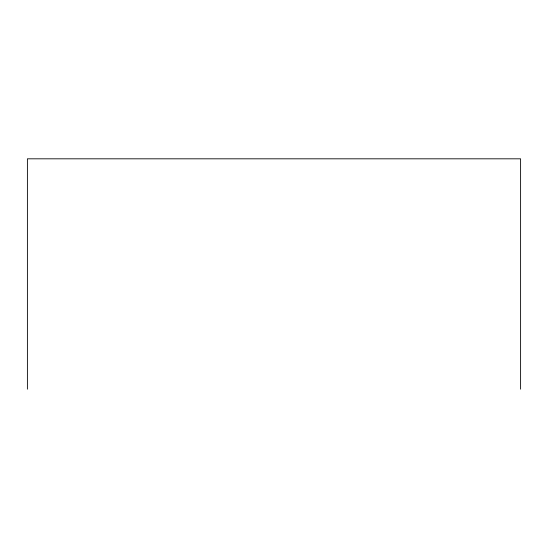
<?xml version="1.0" encoding="UTF-8"?>
<svg xmlns="http://www.w3.org/2000/svg" width="548" height="548" viewBox="0 0 548 548"><rect width="100%" height="100%" fill="white"/><g stroke="black" fill="none" stroke-linecap="round" stroke-linejoin="round"><path stroke-width="0.82" d="M520.6 389.183L520.6 158.817L27.4 158.817L27.4 389.183"/></g></svg>
